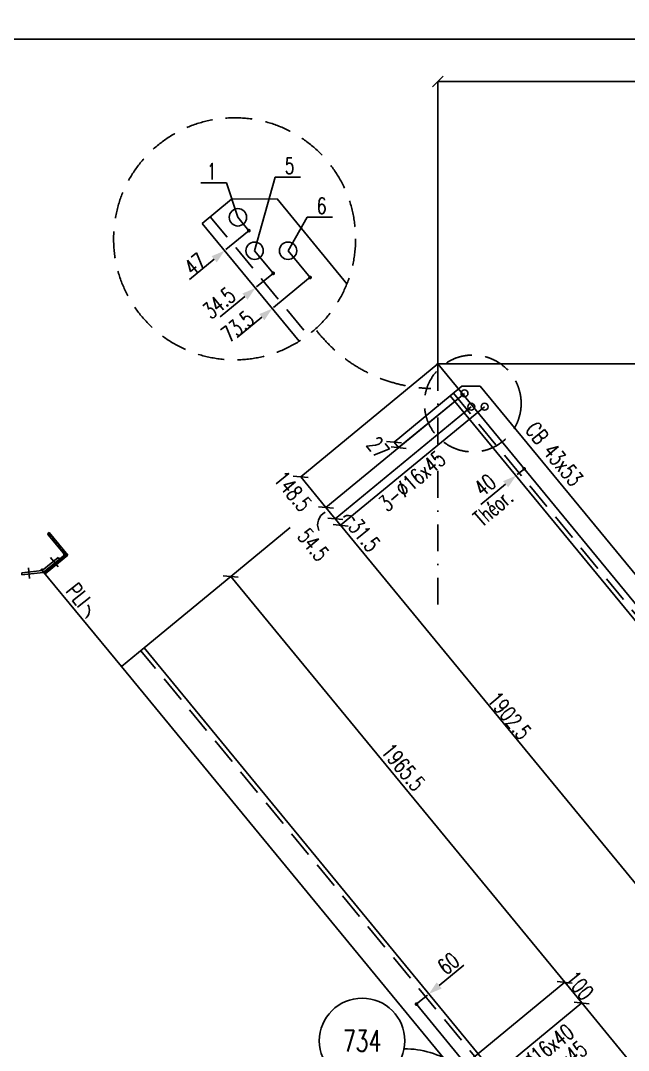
# Model space of a CAD drawing. Extents: x 686686 to 702906, y -4957 to 6593.
# Drawn here: x 688472 to 690746, y 2741 to 6593 of the extents above; entities that cross this region are included whole.
import ezdxf
from ezdxf.enums import TextEntityAlignment as Align

# ---------------------------------------------------------------- set-up
doc = ezdxf.new("R2010")
doc.units = 0
doc.header["$LTSCALE"] = 200
doc.header["$MEASUREMENT"] = 0
doc.linetypes.add('DASHDOT', pattern=[1, 0.5, -0.25, 0, -0.25])
doc.linetypes.add('DASHED', pattern=[0.75, 0.5, -0.25])
doc.layers.get('0').update_dxf_attribs({"linetype": 'CONTINUOUS'})
for name, color, linetype in [('ASSI', 6, 'CONTINUOUS'), ('BOLLINI_1', 7, 'CONTINUOUS'), ('FORI', 2, 'CONTINUOUS'), ('LINEA_ANG', 2, 'CONTINUOUS'), ('LS', 7, 'CONTINUOUS'), ('MZ', 6, 'DASHDOT'), ('QT_MAL', 7, 'CONTINUOUS'), ('QT_MPR', 7, 'CONTINUOUS'), ('TESTI_A_P', 7, 'CONTINUOUS'), ('TRAT-Y', 7, 'DASHED')]:
    doc.layers.add(name, color=color, linetype=linetype)
doc.styles.add('QUOTE', font='ROMANS8.SHX', dxfattribs={"width": 0.7})
doc.styles.add('RQL', font='ROMANS8.SHX', dxfattribs={"width": 0.7})
doc.styles.add('RS', font='ROMANS8.shx', dxfattribs={"width": 0.7})
doc.styles.get("Standard").update_dxf_attribs({"font": 'ROMANS8.SHX', "width": 0.7})
doc.dimstyles.new('FRECCE1', dxfattribs={"dimtxt": 60, "dimasz": 6.66, "dimexe": 0, "dimexo": 0, "dimgap": 1, "dimtad": 1, "dimzin": 0, "dimdsep": 46, "dimtxsty": 'RS', "dimblk1": 'QUOTP', "dimblk2": 'QUOTF', "dimsah": 1, "dimcen": 0, "dimclrd": 2, "dimclre": 2, "dimclrt": 7, "dimadec": 0, "dimazin": 0, "dimtfac": 1, "dimtix": 1, "dimtmove": 2, "dimatfit": 3, "dimldrblk": 'QUOTP', "dimfxl": 1, "dimtolj": 1, "dimtzin": 0, "dimarcsym": 0})
doc.dimstyles.new('TRATTO', dxfattribs={"dimscale": 0, "dimtxt": 60, "dimasz": 40, "dimexe": 0, "dimexo": 0, "dimgap": 5, "dimtad": 1, "dimrnd": 0.5, "dimdsep": 46, "dimtxsty": 'RS', "dimblk1": 'OBLIQUE', "dimblk2": 'OBLIQUE', "dimsah": 1, "dimcen": 0.09, "dimclrd": 2, "dimclre": 2, "dimclrt": 7, "dimadec": 0, "dimazin": 0, "dimtfac": 1, "dimtix": 1, "dimtmove": 2, "dimatfit": 3, "dimfxl": 1, "dimtolj": 1, "dimtzin": 0, "dimarcsym": 0})

# ---------------------------------------------------------------- blocks, each defined once
blk = doc.blocks.new('16')
blk.add_circle((0, 0), 1)
blk = doc.blocks.new('_OBLIQUE')
at = {"color": 0, "linetype": 'ByBlock'}
blk.add_line((-0.5, -0.5), (0.5, 0.5), dxfattribs=at)
blk = doc.blocks.new('*D18')
at = {"layer": 'LS', "color": 2, "lineweight": -2, "transparency": 16777216}
for p, q in [((690033, 5308.5), (690033, 6365)), ((690033, 6365), (695174.5, 6365)), ((695174.5, 5308.5), (695174.5, 6365))]:
    blk.add_line(p, q, dxfattribs=at)
at = {"layer": 'LS', "color": 2, "lineweight": -2, "transparency": 16777216, "xscale": 40, "yscale": 40, "zscale": 40, "rotation": 180}
blk.add_blockref('_OBLIQUE', (690033, 6365), dxfattribs=at)
at = {"layer": 'LS', "color": 2, "lineweight": -2, "transparency": 16777216, "xscale": 40, "yscale": 40, "zscale": 40}
blk.add_blockref('_OBLIQUE', (695174.5, 6365), dxfattribs=at)
at = {"layer": 'LS', "color": 7, "transparency": 16777216, "insert": (692603.8, 6402.9), "char_height": 60, "attachment_point": 5, "style": 'RS'}
blk.add_mtext('\\A1;5141.5 SUR TRUSQ. 75', dxfattribs=at)
blk = doc.blocks.new('ASSE98')
blk.add_line((0, 0), (1, 0))
at = {"color": 7, "style": 'QUOTE', "width": 0.5, "flags": 1}
for tag, p in [('TI', (1.38308, 6.82731)), ('DI_S', (1.38308, 6.42178)), ('D_S', (1.38308, 6.02092)), ('E_S', (1.38308, 5.68065)), ('NFORI', (1.36454, 5.29792)), ('ALAR', (1.36349, 4.93246)), ('FAM', (1.3775, 4.54645)), ('ALA', (1.38308, 4.19257)), ('DISP2', (1.38308, 3.84971)), ('DISP1', (1.38308, 3.50686)), ('PINZAF', (1.38308, 3.164)), ('PINZAI', (1.38308, 2.82114)), ('TRP', (1.38308, 2.47829)), ('NP', (1.38308, 2.13543)), ('SV', (1.38308, 1.79257)), ('PESO', (1.38308, 1.44971)), ('QUA', (1.38308, 1.10686)), ('LUN', (1.38308, 0.764)), ('PROF', (1.38308, 0.42114)), ('POS', (1.38308, 0.07829))]:
    blk.add_attdef(tag, p, '', height=0.2, dxfattribs=at)
at = {"color": 7, "flags": 1}
for tag, p in [('LAV1', (3.07431, 6.82847)), ('LAV2', (3.07431, 6.49513)), ('LAV3', (3.07431, 6.1618)), ('LAV4', (3.07431, 5.82847)), ('LAV5', (3.07431, 5.49513)), ('LAV6', (3.07431, 5.1618)), ('LAV7', (3.07431, 4.82847)), ('LAV8', (3.07431, 4.49513)), ('LAV9', (3.07431, 4.1618)), ('LAV10', (3.07431, 3.82847))]:
    blk.add_attdef(tag, p, '', height=0.2, dxfattribs=at)
blk = doc.blocks.new('QUOTP')
at = {"layer": 'ASSI', "color": 2, "const_width": 1.07}
blk.add_lwpolyline([(-0.53, 0, 1), (0.53, 0, 1)], format="xyb", close=True, dxfattribs=at)
blk = doc.blocks.new('QUOTF')
at = {"layer": 'LS', "color": 2}
blk.add_line((7.5, 0), (25.5, 0), dxfattribs=at)
blk.add_solid([(7.5, 2.25), (0, 0), (7.5, -2.25)], dxfattribs=at)
blk = doc.blocks.new('*D31')
at = {"layer": 'QT_MAL', "color": 2, "lineweight": -2, "transparency": 16777216}
for p, q in [((690351.1, 4911.7), (690330.5, 4894.7)), ((690356.3, 4915.9), (690356.3, 4915.9)), ((690325.4, 4890.5), (690325.4, 4890.5))]:
    blk.add_line(p, q, dxfattribs=at)
at = {"layer": 'QT_MAL', "color": 2, "lineweight": -2, "transparency": 16777216, "xscale": 6.66, "yscale": 6.66, "zscale": 6.66}
for name, p, rotation in [('QUOTF', (690325.4, 4890.5), 219.4706729200938), ('QUOTP', (690356.3, 4915.9), 39.47067292009379)]:
    blk.add_blockref(name, p, dxfattribs=dict(at, rotation=rotation))
at = {"layer": 'QT_MAL', "color": 7, "transparency": 16777216, "insert": (690209.7, 4855.6), "char_height": 60, "attachment_point": 5, "rotation": 39.4707, "style": 'RS'}
blk.add_mtext('\\A1;40', dxfattribs=at)
blk = doc.blocks.new('*D134')
at = {"layer": 'QT_MPR', "color": 2, "lineweight": -2, "transparency": 16777216}
for p, q in [((690033, 5308.5), (689520.2, 4886.2)), ((690133, 5198.5), (689614.6, 4771.6)), ((689520.2, 4886.2), (689614.6, 4771.6))]:
    blk.add_line(p, q, dxfattribs=at)
at = {"layer": 'QT_MPR', "color": 2, "lineweight": -2, "transparency": 16777216, "xscale": 40, "yscale": 40, "zscale": 40}
for p, rotation in [((689520.2, 4886.2), 129.4706729200938), ((689614.6, 4771.6), 309.4706729200938)]:
    blk.add_blockref('_OBLIQUE', p, dxfattribs=dict(at, rotation=rotation))
at = {"layer": 'QT_MPR', "color": 7, "transparency": 16777216, "insert": (689491, 4831.9), "char_height": 60, "attachment_point": 5, "rotation": 309.4707, "style": 'RS'}
blk.add_mtext('\\A1;148.5', dxfattribs=at)
blk = doc.blocks.new('*D135')
at = {"layer": 'QT_MPR', "color": 2, "lineweight": -2, "transparency": 16777216}
for p, q in [((690133, 5198.5), (689614.6, 4771.6)), ((690158, 5148.5), (689649.2, 4729.5)), ((689614.6, 4771.6), (689649.2, 4729.5))]:
    blk.add_line(p, q, dxfattribs=at)
at = {"layer": 'QT_MPR', "color": 2, "lineweight": -2, "transparency": 16777216, "xscale": 40, "yscale": 40, "zscale": 40}
for p, rotation in [((689614.6, 4771.6), 129.4706729200938), ((689649.2, 4729.5), 309.4706729200938)]:
    blk.add_blockref('_OBLIQUE', p, dxfattribs=dict(at, rotation=rotation))
at = {"layer": 'QT_MPR', "color": 7, "transparency": 16777216, "insert": (689567.2, 4632.2), "char_height": 60, "attachment_point": 5, "rotation": 309.4707, "style": 'RS'}
blk.add_mtext('\\A1;54.5', dxfattribs=at)
blk = doc.blocks.new('*D136')
at = {"layer": 'QT_MPR', "color": 2, "lineweight": -2, "transparency": 16777216}
for p, q in [((690158, 5148.5), (689649.2, 4729.5)), ((690208, 5148.5), (689669.4, 4705)), ((689649.2, 4729.5), (689669.4, 4705))]:
    blk.add_line(p, q, dxfattribs=at)
at = {"layer": 'QT_MPR', "color": 2, "lineweight": -2, "transparency": 16777216, "xscale": 40, "yscale": 40, "zscale": 40}
for p, rotation in [((689649.2, 4729.5), 129.4706729200938), ((689669.4, 4705), 309.4706729200938)]:
    blk.add_blockref('_OBLIQUE', p, dxfattribs=dict(at, rotation=rotation))
at = {"layer": 'QT_MPR', "color": 7, "transparency": 16777216, "insert": (689758.3, 4667.7), "char_height": 60, "attachment_point": 5, "rotation": 309.4707, "style": 'RS'}
blk.add_mtext('\\A1;31.5', dxfattribs=at)
blk = doc.blocks.new('*D137')
at = {"layer": 'QT_MPR', "color": 2, "lineweight": -2, "transparency": 16777216}
for p, q in [((690208, 5148.5), (689669.4, 4705)), ((689669.4, 4705), (690878.7, 3236.5)), ((691414.6, 3677.9), (690878.7, 3236.5))]:
    blk.add_line(p, q, dxfattribs=at)
at = {"layer": 'QT_MPR', "color": 2, "lineweight": -2, "transparency": 16777216, "xscale": 40, "yscale": 40, "zscale": 40}
for p, rotation in [((689669.4, 4705), 129.4706729200938), ((690878.7, 3236.5), 309.4706729200938)]:
    blk.add_blockref('_OBLIQUE', p, dxfattribs=dict(at, rotation=rotation))
at = {"layer": 'QT_MPR', "color": 7, "transparency": 16777216, "insert": (690301.1, 3993), "char_height": 60, "attachment_point": 5, "rotation": 309.4707, "style": 'RS'}
blk.add_mtext('\\A1;1902.5', dxfattribs=at)
blk = doc.blocks.new('*D145')
at = {"layer": 'QT_MPR', "color": 2, "lineweight": -2, "transparency": 16777216}
for p, q in [((690079.3, 5189.3), (689869.2, 5016.2)), ((690133, 5198.5), (689886.4, 4995.4)), ((689869.2, 5016.2), (689886.4, 4995.4))]:
    blk.add_line(p, q, dxfattribs=at)
at = {"layer": 'QT_MPR', "color": 2, "lineweight": -2, "transparency": 16777216, "xscale": 40, "yscale": 40, "zscale": 40}
for p, rotation in [((689869.2, 5016.2), 129.4706729200938), ((689886.4, 4995.4), 309.4706729200938)]:
    blk.add_blockref('_OBLIQUE', p, dxfattribs=dict(at, rotation=rotation))
at = {"layer": 'QT_MPR', "color": 7, "transparency": 16777216, "insert": (689809.4, 4996), "char_height": 60, "attachment_point": 5, "rotation": 309.4707, "style": 'RS'}
blk.add_mtext('\\A1;27', dxfattribs=at)
blk = doc.blocks.new('*D147')
at = {"layer": 'QT_MPR', "color": 2, "lineweight": -2, "transparency": 16777216}
for p, q in [((690137.5, 2690.9), (690507.9, 2995.9)), ((690507.9, 2995.9), (690571.4, 2918.7)), ((690201, 2613.7), (690571.4, 2918.7))]:
    blk.add_line(p, q, dxfattribs=at)
at = {"layer": 'QT_MPR', "color": 2, "lineweight": -2, "transparency": 16777216, "xscale": 40, "yscale": 40, "zscale": 40}
for p, rotation in [((690507.9, 2995.9), 129.4706729200938), ((690571.4, 2918.7), 309.4706729200938)]:
    blk.add_blockref('_OBLIQUE', p, dxfattribs=dict(at, rotation=rotation))
at = {"layer": 'QT_MPR', "color": 7, "transparency": 16777216, "insert": (690563.3, 2983.7), "char_height": 60, "attachment_point": 5, "rotation": 309.4707, "style": 'RS'}
blk.add_mtext('\\A1;100', dxfattribs=at)
blk = doc.blocks.new('*D148')
at = {"layer": 'QT_MPR', "color": 2, "lineweight": -2, "transparency": 16777216}
for p, q in [((690201, 2613.7), (690571.4, 2918.7)), ((690571.4, 2918.7), (691850.6, 1365.3)), ((691480.2, 1060.3), (691850.6, 1365.3))]:
    blk.add_line(p, q, dxfattribs=at)
at = {"layer": 'QT_MPR', "color": 2, "lineweight": -2, "transparency": 16777216, "xscale": 40, "yscale": 40, "zscale": 40}
for p, rotation in [((690571.4, 2918.7), 129.4706729200938), ((691850.6, 1365.3), 309.4706729200938)]:
    blk.add_blockref('_OBLIQUE', p, dxfattribs=dict(at, rotation=rotation))
at = {"layer": 'QT_MPR', "color": 7, "transparency": 16777216, "insert": (691234.7, 2181.8), "char_height": 60, "attachment_point": 5, "rotation": 309.4707, "style": 'RS'}
blk.add_mtext('\\A1;2012.5', dxfattribs=at)
blk = doc.blocks.new('*D154')
at = {"layer": 'QT_MPR', "color": 2, "lineweight": -2, "transparency": 16777216}
for p, q in [((688934.3, 4246.3), (689258.4, 4513.2)), ((689258.4, 4513.2), (690507.9, 2995.9)), ((690137.5, 2690.9), (690507.9, 2995.9))]:
    blk.add_line(p, q, dxfattribs=at)
at = {"layer": 'QT_MPR', "color": 2, "lineweight": -2, "transparency": 16777216, "xscale": 40, "yscale": 40, "zscale": 40}
for p, rotation in [((689258.4, 4513.2), 129.4706729200938), ((690507.9, 2995.9), 309.4706729200938)]:
    blk.add_blockref('_OBLIQUE', p, dxfattribs=dict(at, rotation=rotation))
at = {"layer": 'QT_MPR', "color": 7, "transparency": 16777216, "insert": (689903.7, 3800.7), "char_height": 60, "attachment_point": 5, "rotation": 309.4707, "style": 'RS'}
blk.add_mtext('\\A1;1965.5', dxfattribs=at)
blk = doc.blocks.new('*D156')
at = {"layer": 'LS', "color": 2, "lineweight": -2, "transparency": 16777216}
blk.add_line((689321.1, 5802.7), (689240.2, 5736.1), dxfattribs=at)
at = {"layer": 'LS', "color": 2, "lineweight": -2, "transparency": 16777216, "xscale": 6.66, "yscale": 6.66, "zscale": 6.66}
for name, p, rotation in [('QUOTP', (689326.3, 5807), 39.47067292017476), ('QUOTF', (689235.1, 5731.8), 219.4706729201748)]:
    blk.add_blockref(name, p, dxfattribs=dict(at, rotation=rotation))
at = {"layer": 'LS', "color": 7, "transparency": 16777216, "insert": (689125.2, 5681.5), "char_height": 60, "attachment_point": 5, "rotation": 39.4707, "style": 'RS'}
blk.add_mtext('\\A1;47', dxfattribs=at)
blk = doc.blocks.new('*D157')
at = {"layer": 'LS', "color": 2, "lineweight": -2, "transparency": 16777216}
blk.add_line((689412.1, 5643.2), (689355.3, 5596.4), dxfattribs=at)
at = {"layer": 'LS', "color": 2, "lineweight": -2, "transparency": 16777216, "xscale": 6.66, "yscale": 6.66, "zscale": 6.66}
for name, p, rotation in [('QUOTP', (689417.2, 5647.4), 39.47067292015942), ('QUOTF', (689350.1, 5592.1), 219.4706729201594)]:
    blk.add_blockref(name, p, dxfattribs=dict(at, rotation=rotation))
at = {"layer": 'LS', "color": 7, "transparency": 16777216, "insert": (689214.4, 5536.8), "char_height": 60, "attachment_point": 5, "rotation": 39.4707, "style": 'RS'}
blk.add_mtext('\\A1;34.5', dxfattribs=at)
blk = doc.blocks.new('*D158')
at = {"layer": 'LS', "color": 2, "lineweight": -2, "transparency": 16777216}
for p, q in [((689549.9, 5627.6), (689418.6, 5519.5)), ((689555.1, 5631.9), (689555.1, 5631.9)), ((689413.4, 5515.2), (689413.4, 5515.2))]:
    blk.add_line(p, q, dxfattribs=at)
at = {"layer": 'LS', "color": 2, "lineweight": -2, "transparency": 16777216, "xscale": 6.66, "yscale": 6.66, "zscale": 6.66}
for name, p, rotation in [('QUOTP', (689555.1, 5631.9), 39.47067292017429), ('QUOTF', (689413.4, 5515.2), 219.4706729201743)]:
    blk.add_blockref(name, p, dxfattribs=dict(at, rotation=rotation))
at = {"layer": 'LS', "color": 7, "transparency": 16777216, "insert": (689284.1, 5448.9), "char_height": 60, "attachment_point": 5, "rotation": 39.4707, "style": 'RS'}
blk.add_mtext('\\A1;73.5', dxfattribs=at)
blk = doc.blocks.new('*D182')
at = {"layer": 'QT_MAL', "color": 2, "lineweight": -2, "transparency": 16777216}
for p, q in [((689958.6, 2918.6), (689994.6, 2948.3)), ((689953.4, 2914.4), (689953.4, 2914.4))]:
    blk.add_line(p, q, dxfattribs=at)
at = {"layer": 'QT_MAL', "color": 2, "lineweight": -2, "transparency": 16777216, "xscale": 6.66, "yscale": 6.66, "zscale": 6.66}
for name, p, rotation in [('QUOTF', (689999.7, 2952.5), 39.4706729200938), ('QUOTP', (689953.4, 2914.4), 219.4706729200938)]:
    blk.add_blockref(name, p, dxfattribs=dict(at, rotation=rotation))
at = {"layer": 'QT_MAL', "color": 7, "transparency": 16777216, "insert": (690072.8, 3066.1), "char_height": 60, "attachment_point": 5, "rotation": 39.4707, "style": 'RS'}
blk.add_mtext('\\A1;60', dxfattribs=at)
blk = doc.blocks.new('bull')
at = {"style": 'RS', "width": 0.7, "flags": 1}
for tag, p in [('NN', (-12.25, 0)), ('DIAMETRO', (0, -4.86)), ('SERRAGGIO', (0, -9.71)), ('LUNGHEZZA', (0, -14.57)), ('NB', (0, -19.43)), ('TIPO', (0, -24.12)), ('EL', (-0.14, -29))]:
    blk.add_attdef(tag, p, '', height=3, dxfattribs=at)
at = {"style": 'RS', "width": 0.7}
blk.add_attdef('BULLONE', (0, 0), '', height=3, dxfattribs=at)
blk = doc.blocks.new('xxx')
blk.add_circle((0, 0), 8)
at = {"color": 3, "style": 'RQL', "width": 0.7}
blk.add_attdef('POS', text='', height=4, dxfattribs=at).set_placement((0, 0), align=Align.MIDDLE)
at = {"color": 3, "style": 'RQL', "width": 0.7, "flags": 1}
blk.add_attdef('POS1', (-0.39, -5.42), '', height=2, dxfattribs=at)
at = {"style": 'RQL', "width": 0.7, "flags": 1}
blk.add_attdef('TIPO', (-0.39, -8.66), '', height=2, dxfattribs=at)

msp = doc.modelspace()

# ---------------------------------------------------------------- hatches: boundary and pattern name
at = {"layer": 'LS'}
h = msp.add_hatch(dxfattribs=at)
h.set_pattern_fill('_U', color=6, scale=5, angle=174.470673, style=0, pattern_type=0)
h.set_pattern_definition([(174.4706729, (1070681.781, -452706.6834), (-0.481776188, -4.976735045), [])])
edge = h.paths.add_edge_path()
edge.add_line((688648.798, 4593.051), (688578.872, 4677.966))
edge.add_line((688578.872, 4677.966), (688575.785, 4675.423))
edge.add_arc((688578.327, 4672.335), 4, 129.470673, 219.470673)
edge.add_line((688575.24, 4669.792), (688632.451, 4600.317))
edge.add_arc((688626.275, 4595.231), 8, 309.470673, 399.470673, ccw=False)
edge.add_line((688631.361, 4589.056), (688561.885, 4531.844))
edge.add_arc((688564.428, 4528.756), 4, 129.470673, 219.470673)
edge.add_line((688561.34, 4526.214), (688563.883, 4523.126))
edge.add_line((688563.883, 4523.126), (688648.798, 4593.051))

# ---------------------------------------------------------------- linework, layer by layer
at = {"layer": 'ASSI', "color": 2}
msp.add_line((690032.999, 5308.467), (693664.184, 5308.467), dxfattribs=at)
at = {"layer": 'LINEA_ANG'}
for p, q in [((689261.089, 5924.411), (689151.086, 5833.826)), ((689431.708, 5925.654), (689261.089, 5924.411)), ((689431.708, 5925.654), (689693.113, 5608.214)), ((689151.086, 5833.826), (689513.886, 5393.255)), ((690123.347, 5225.495), (690079.346, 5189.261)), ((690191.595, 5225.992), (690123.347, 5225.495)), ((696545.248, -2489.649), (690191.595, 5225.992)), ((690079.346, 5189.261), (696523.266, -2635.997)), ((688934.303, 4246.344), (688849.388, 4176.419)), ((695378.223, -3578.913), (688934.303, 4246.344)), ((688849.388, 4176.419), (695293.308, -3648.839))]:
    msp.add_line(p, q, dxfattribs=at)
at = {"layer": 'LS', "color": 6}
for p, q in [((689241.972, 5986.171), (689146.504, 5986.171)), ((689285.219, 5856.841), (689241.972, 5986.171)), ((689347.719, 5731.841), (689424.209, 6007.3)), ((689424.209, 6007.3), (689519.677, 6007.3)), ((689285.219, 5856.841), (689326.497, 5806.716)), ((689472.719, 5731.841), (689544.14, 5857.318)), ((689544.14, 5857.318), (689639.608, 5857.318)), ((689347.719, 5731.841), (689417.243, 5647.415)), ((689472.719, 5731.841), (689554.936, 5632)), ((696746.845, -2844.578), (690032.999, 5308.467)), ((689258.399, 4513.231), (689480.943, 4696.49)), ((688613.305, 4549.63), (688584.489, 4584.624)), ((688501.718, 4545.935), (688506.017, 4506.65)), ((688553.076, 4536.249), (688849.388, 4176.419)), ((689953.409, 2914.392), (694472.739, -2573.714))]:
    msp.add_line(p, q, dxfattribs=at)
at = {"layer": 'LS', "color": 2}
for p, q in [((688612.517, 4585.197), (688553.076, 4536.249)), ((688612.517, 4585.197), (688617.602, 4579.021)), ((688617.602, 4579.021), (688556.319, 4528.556)), ((688553.076, 4536.249), (688476.533, 4527.872)), ((688476.533, 4527.872), (688477.404, 4519.919)), ((688556.319, 4528.556), (688477.404, 4519.919))]:
    msp.add_line(p, q, dxfattribs=at)
at = {"layer": 'LS', "color": 8}
msp.add_lwpolyline([(686686.108, 6522.765), (686686.108, -4957.235), (699406.108, -4957.235), (699406.108, -3357.235), (702906.108, -3357.235), (702906.108, 6522.765), (686686.108, 6522.765)], close=True, dxfattribs=at)
at = {"layer": 'LS', "color": 2, "const_width": 4.75}
msp.add_lwpolyline([(690030.374, 5308.467, 1), (690035.624, 5308.467, 1)], format="xyb", close=True, dxfattribs=at)
at = {"layer": 'LS', "color": 2}
msp.add_lwpolyline([(688648.798, 4593.051), (688578.872, 4677.966), (688575.785, 4675.423, 0.41421356), (688575.24, 4669.792), (688632.451, 4600.317, -0.41421356), (688631.361, 4589.056), (688561.885, 4531.844, 0.41421356), (688561.34, 4526.214), (688563.883, 4523.126)], format="xyb", close=True, dxfattribs=at)
at = {"layer": 'LS', "const_width": 7.25}
msp.add_lwpolyline([(688556.068, 4538.712, 0.56622512), (688549.495, 4537.729, 0.12587141), (688549.224, 4535.827, 0.12587141)], format="xyb", dxfattribs=at)
at = {"layer": 'LS', "color": 6}
for centre, radius, start, end in [((689635.188, 4707.742), 51.784, 117.532716, 205.283689), ((689697.098, 4717.33), 24.543, 10.484839, 132.670282), ((688689.825, 4386.785), 39.704, 310.310442, 30.98836), ((689908.699, 2408.459), 338.747, 56.633073, 90.303691)]:
    msp.add_arc(centre, radius, start, end, dxfattribs=at)
at = {"layer": 'MZ'}
msp.add_line((690032.999, 5308.467), (690032.999, 4408.832), dxfattribs=at)
at = {"layer": 'TRAT-Y'}
for p, q in [((689181.964, 5859.253), (689546.88, 5416.113)), ((690091.697, 5199.432), (696535.617, -2625.826)), ((695365.872, -3589.084), (688921.951, 4236.173))]:
    msp.add_line(p, q, dxfattribs=at)
at = {"layer": 'TRAT-Y', "color": 2}
for centre, radius in [((689272.834, 5776.434), 452.694), ((690163.827, 5160.647), 181.077)]:
    msp.add_circle(centre, radius, dxfattribs=at)
msp.add_arc((690020.874, 5773.362), 556.901, 217.643912, 268.597246, dxfattribs=at)

# ---------------------------------------------------------------- block references
at = {"layer": 'ASSI'}
ref = msp.add_blockref('ASSE98', (690079.346, 5189.261), dxfattribs=dict(at, xscale=10137, zscale=10137, rotation=309.4706729200938))
ref.add_attrib('LAV2', 'CB 43x53', (690356.862, 5060.268), dxfattribs={"layer": '0', "color": 7, "height": 60, "rotation": 309.470673, "width": 0.7})
at = {"layer": 'ASSI', "xscale": 10137, "zscale": 10137, "rotation": 129.4706729200938}
msp.add_blockref('ASSE98', (695378.223, -3578.913), dxfattribs=at)
at = {"layer": 'BOLLINI_1', "xscale": 19.9999999995, "yscale": 19.9999999995, "zscale": 19.9999999995}
msp.add_blockref('xxx', (689749.805, 2776.724), dxfattribs=at).add_auto_attribs({'POS': '734'})
at = {"layer": 'FORI'}
for p, xscale, yscale, zscale in [((689285.219, 5856.841), 32.5, 32.5, 32.5), ((689347.719, 5731.841), 32.5, 32.5, 32.5), ((689472.719, 5731.841), 32.5, 32.5, 32.5), ((690132.999, 5198.467), 13, 13, 13), ((690157.999, 5148.467), 13, 13, 13), ((690207.999, 5148.467), 13, 13, 13)]:
    msp.add_blockref('16', p, dxfattribs=dict(at, xscale=xscale, yscale=yscale, zscale=zscale))
at = {"layer": 'LS', "color": 7, "xscale": 20, "yscale": 20, "zscale": 20}
for p, rotation, values in [((689844.018, 4752.767), 40.28429713054807, {'BULLONE': '3-%%c16x45                '}), ((690317.944, 2616.462), 38.06334379777987, {'BULLONE': '2-%%c16x40                '}), ((690367.267, 2553.476), 38.06334379777987, {'BULLONE': '2-%%c16x45                '})]:
    msp.add_blockref('bull', p, dxfattribs=dict(at, rotation=rotation)).add_auto_attribs(values)

# ---------------------------------------------------------------- texts
at = {"layer": 'LS', "color": 7, "style": 'RS', "width": 0.7}
msp.add_text('PLI', height=60, rotation=308.292664, dxfattribs=at).set_placement((688687.527, 4444.085), align=Align.MIDDLE)
at = {"layer": 'LS', "char_height": 60, "attachment_point": 5, "style": 'RS'}
for s, insert, width in [('\\A1;1', (689187.662, 6028.311), 106.9967), ('\\A1;5', (689478.519, 6049.44), 68.49649), ('\\A1;6', (689598.45, 5899.458), 68.49649)]:
    msp.add_mtext(s, dxfattribs=dict(at, insert=insert, width=width))
at = {"layer": 'TESTI_A_P', "style": 'RS', "width": 0.65}
msp.add_text('Théor.', height=60, rotation=40.614664, dxfattribs=at).set_placement((690199.551, 4697.122))

# ---------------------------------------------------------------- dimensions: what is measured, and where the dimension line sits
at = {"layer": 'LS'}
dim = msp.add_linear_dim(base=(695174.538, 6365), p1=(690032.999, 5308.467), p2=(695174.538, 5308.467), text='<> SUR TRUSQ. 75', dimstyle='TRATTO', override={"dimscale": 1}, dxfattribs=at)
dim.commit()
dim.dimension.update_dxf_attribs({"geometry": '*D18', "text_midpoint": (692603.769, 6402.857)})
for base, p1, p2, text, picture, middle in [((689235.064, 5731.846), (689326.289, 5806.968), (689235.064, 5731.846), '47', '*D156', (689125.164, 5681.504)), ((689350.113, 5592.135), (689417.243, 5647.415), (689350.113, 5592.135), '34.5', '*D157', (689214.438, 5536.771)), ((689413.437, 5515.237), (689555.055, 5631.856), (689413.437, 5515.237), '73.5', '*D158', (689284.103, 5448.891))]:
    dim = msp.add_linear_dim(base=base, p1=p1, p2=p2, angle=219.470673, text=text, dimstyle='FRECCE1', dxfattribs=at)
    dim.commit()
    dim.dimension.update_dxf_attribs({"geometry": picture, "text_midpoint": middle, "dimtype": 129})
at = {"layer": 'QT_MAL'}
for base, p1, p2, text, picture, middle in [((690325.376, 4890.491), (690356.254, 4915.918), (690325.376, 4890.491), '40', '*D31', (690209.739, 4855.602)), ((689999.726, 2952.533), (689953.409, 2914.392), (689999.726, 2952.533), '60', '*D182', (690072.792, 3066.073))]:
    dim = msp.add_linear_dim(base=base, p1=p1, p2=p2, angle=39.470673, text=text, dimstyle='FRECCE1', dxfattribs=at)
    dim.commit()
    dim.dimension.update_dxf_attribs({"geometry": picture, "text_midpoint": middle, "dimtype": 128})
at = {"layer": 'QT_MPR'}
for base, p1, p2, text, picture, middle in [((689614.573, 4771.555), (690032.999, 5308.467), (690132.999, 5198.467), '148.5', '*D134', (689490.969, 4831.881)), ((689649.211, 4729.492), (690132.999, 5198.467), (690157.999, 5148.467), '54.5', '*D135', (689567.204, 4632.191)), ((689886.366, 4995.37), (690079.346, 5189.261), (690132.999, 5198.467), '27', '*D145', (689809.374, 4996.032)), ((689669.415, 4704.956), (690157.999, 5148.467), (690207.999, 5148.467), '31.5', '*D136', (689758.33, 4667.66)), ((690878.658, 3236.497), (690207.999, 5148.467), (691414.631, 3677.858), '1902.5', '*D137', (690301.055, 3992.975)), ((690507.864, 2995.927), (688934.303, 4246.344), (690137.45, 2690.9), '1965.5', '*D154', (689903.653, 3800.65)), ((690571.432, 2918.732), (690137.45, 2690.9), (690201.018, 2613.705), '100', '*D147', (690563.296, 2983.671)), ((691850.633, 1365.318), (690201.018, 2613.705), (691480.219, 1060.291), '2012.5', '*D148', (691234.682, 2181.847))]:
    dim = msp.add_linear_dim(base=base, p1=p1, p2=p2, angle=309.470673, text=text, dimstyle='TRATTO', override={"dimscale": 1}, dxfattribs=at)
    dim.commit()
    dim.dimension.update_dxf_attribs({"geometry": picture, "text_midpoint": middle, "dimtype": 128})

doc.saveas('drawing.dxf')
